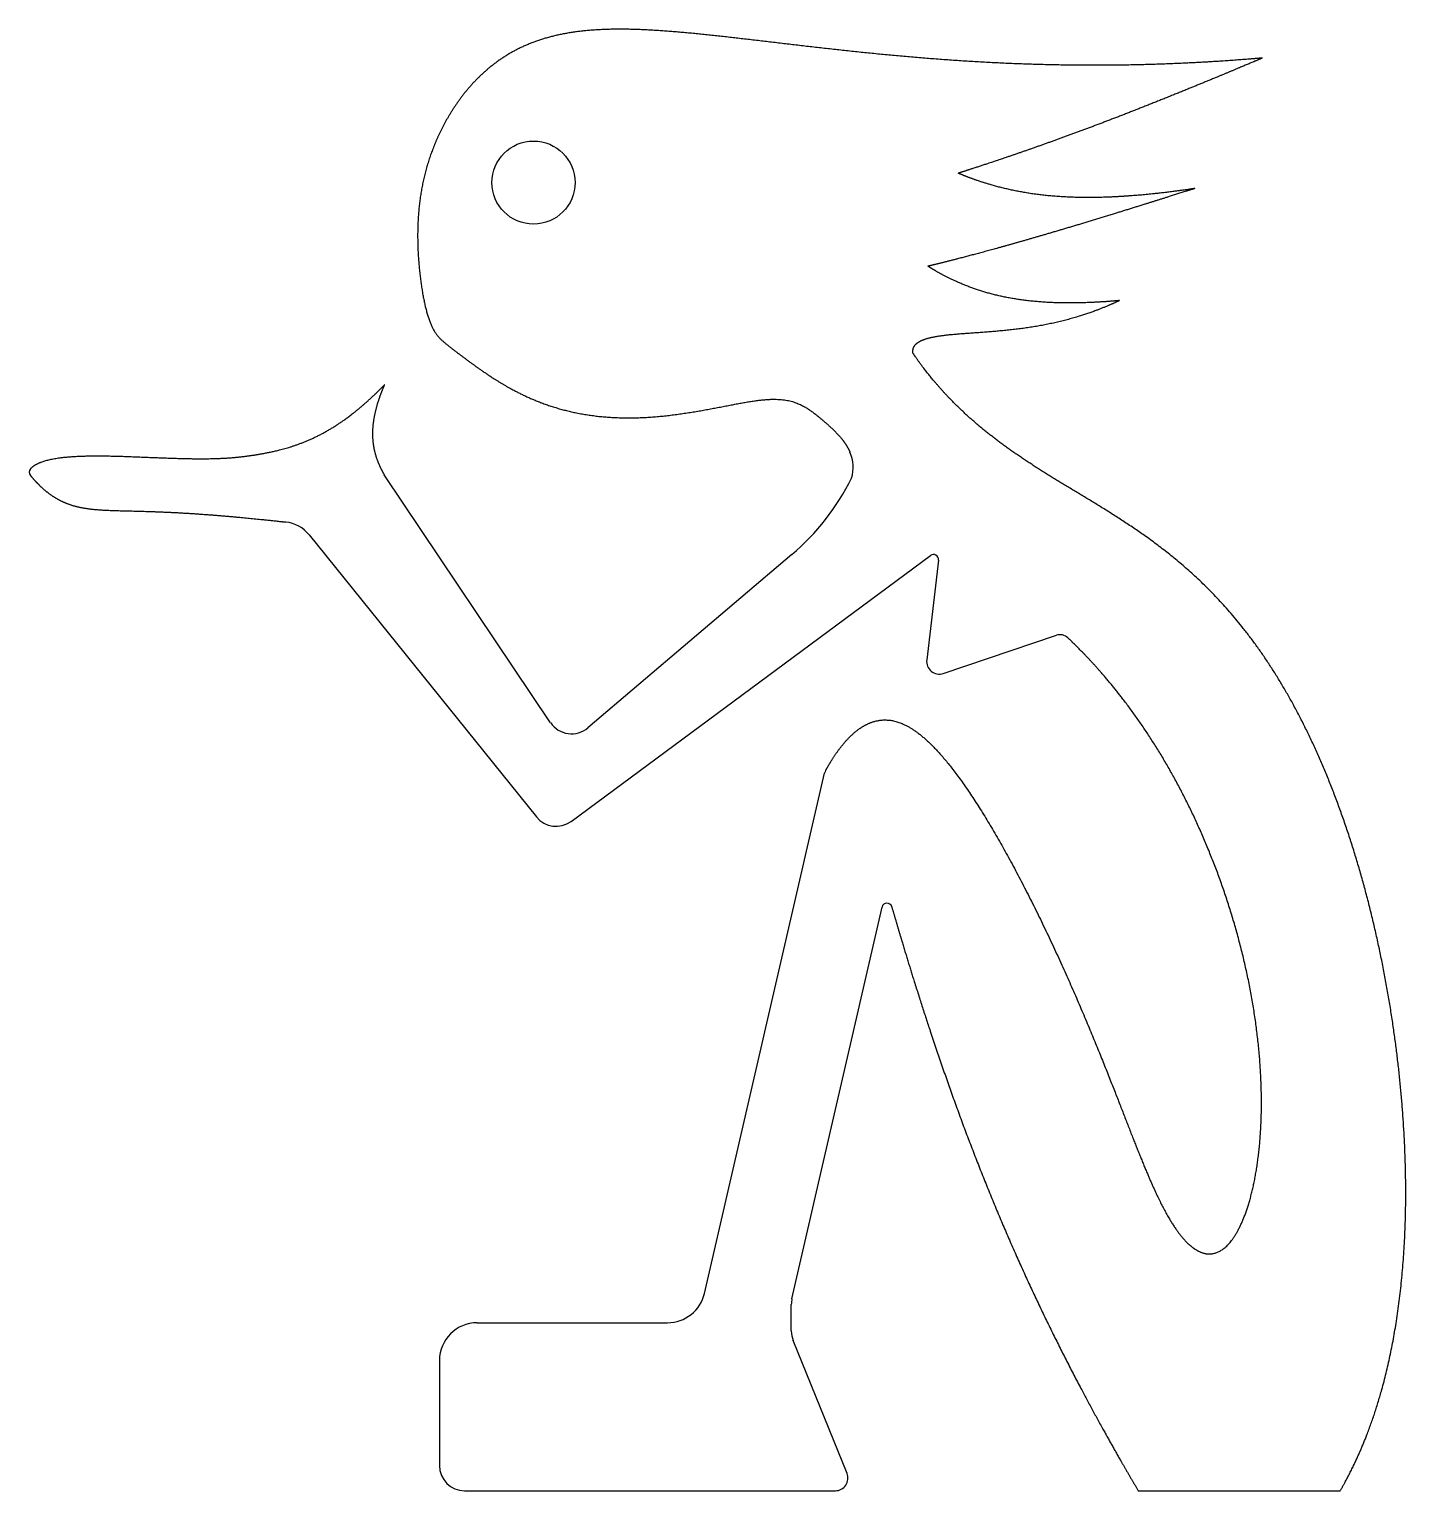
# Model space of a CAD drawing. Header units: millimetres. Extents: x -15.8 to 38.8, y -33.1 to 24.9.
import ezdxf

# ---------------------------------------------------------------- set-up
doc = ezdxf.new("R2010")
doc.units = ezdxf.units.MM
doc.layers.get('0').update_dxf_attribs({"linetype": 'CONTINUOUS'})

msp = doc.modelspace()

# ---------------------------------------------------------------- linework, layer by layer
for p, q in [((4.905, -2.649), (-1.7, 7.189)), ((-4.675, 4.803), (4.34, -6.389)), ((5.714, -6.566), (19.978, 3.991)), ((14.476, 4.022), (6.383, -2.854)), ((20.296, 3.807), (19.83, -0.16)), ((20.487, -0.692), (24.98, 0.82)), ((11.008, -25.305), (15.78, -4.652)), ((14.482, -25.519), (18.057, -9.967)), ((14.457, -26.796), (14.457, -25.743)), ((1.991, -26.467), (9.547, -26.467)), ((16.668, -32.451), (14.53, -27.172)), ((0.491, -27.967), (0.491, -32.138)), ((1.491, -33.138), (16.205, -33.138)), ((28.23, -33.138), (36.245, -33.138))]:
    msp.add_line(p, q)
msp.add_circle((4.224, 18.791), 1.65)
for centre, radius, start, end in [((15.409, 7.489), 1.5, -16.50675, 23.48121), ((-15.59, 7.295), 0.2, 139.41638, 219.3269), ((8.325, 11.262), 9.5, 310.35028, 333.76664), ((-5.765, 3.925), 1.4, 38.85073, 83.57139), ((20.097, 3.83), 0.2, -6.68818, 126.5047), ((25.123, 0.394), 0.45, 46.53301, 108.59787), ((20.327, -0.218), 0.5, 173.31182, 288.59787), ((5.736, -2.092), 1, 213.87589, 310.35028), ((16.17, -4.742), 0.4, 151.22021, 166.99119), ((5.119, -5.762), 1, 218.85073, 306.5047), ((18.252, -10.012), 0.2, 16.09643, 167.05497), ((9.547, -24.967), 1.5, 270, 346.99119), ((15.457, -25.743), 1, 167.05497, 180), ((1.991, -27.967), 1.5, 90, 180), ((15.457, -26.796), 1, 180, 202.05106), ((1.491, -32.138), 1, 180, 270), ((16.205, -32.638), 0.5, -90, 22.05106)]:
    msp.add_arc(centre, radius, start, end)
for points in [[(33.161, 23.736), (32.805, 23.705), (32.094, 23.648), (31.03, 23.574), (29.614, 23.5), (27.852, 23.448), (26.098, 23.437), (24.353, 23.466), (22.619, 23.532), (20.898, 23.634), (19.196, 23.767), (17.517, 23.926), (15.868, 24.104), (14.258, 24.292), (12.696, 24.48), (11.189, 24.653), (9.748, 24.794), (8.379, 24.883), (7.091, 24.896), (5.89, 24.806), (4.781, 24.587), (3.768, 24.221), (2.857, 23.7), (2.052, 23.029), (1.358, 22.237), (0.779, 21.358), (0.318, 20.426), (-0.025, 19.468), (-0.252, 18.491), (-0.372, 17.483), (-0.393, 16.437), (-0.327, 15.37), (-0.188, 14.335), (0.009, 13.459), (0.261, 12.839), (0.587, 12.5), (1.063, 12.148), (1.749, 11.622), (2.666, 10.968), (3.81, 10.305), (5.15, 9.779), (6.636, 9.473), (8.2, 9.403), (9.765, 9.536), (11.252, 9.797), (12.582, 10.076), (13.689, 10.25), (14.507, 10.164), (15.106, 9.858), (15.596, 9.453), (16.066, 9.05), (16.41, 8.714), (16.62, 8.422), (16.734, 8.202), (16.785, 8.086)], [(33.161, 23.736), (32.89, 23.621), (32.352, 23.394), (31.551, 23.059), (30.498, 22.624), (29.21, 22.102), (27.951, 21.603), (26.724, 21.13), (25.531, 20.685), (24.373, 20.267), (23.245, 19.874), (22.367, 19.579), (21.721, 19.367), (21.295, 19.23), (21.084, 19.163)], [(30.469, 18.555), (30.239, 18.521), (29.783, 18.455), (29.11, 18.369), (28.234, 18.278), (27.178, 18.208), (26.164, 18.184), (25.197, 18.213), (24.28, 18.297), (23.412, 18.436), (22.59, 18.628), (21.967, 18.819), (21.519, 18.983), (21.228, 19.101), (21.084, 19.163)], [(30.469, 18.555), (30.199, 18.47), (29.664, 18.3), (28.877, 18.052), (27.856, 17.733), (26.632, 17.356), (25.467, 17.003), (24.365, 16.677), (23.332, 16.379), (22.37, 16.111), (21.474, 15.87), (20.807, 15.698), (20.333, 15.58), (20.028, 15.506), (19.879, 15.471)], [(27.483, 14.108), (27.296, 14.091), (26.925, 14.06), (26.377, 14.026), (25.665, 14.003), (24.807, 14.015), (23.985, 14.073), (23.201, 14.18), (22.459, 14.339), (21.758, 14.55), (21.094, 14.81), (20.592, 15.053), (20.23, 15.255), (19.995, 15.397), (19.879, 15.471)], [(27.483, 14.108), (27.356, 14.048), (27.101, 13.931), (26.712, 13.766), (26.18, 13.569), (25.492, 13.36), (24.784, 13.189), (24.06, 13.054), (23.326, 12.954), (22.595, 12.883), (21.885, 12.831), (21.218, 12.787), (20.619, 12.737), (20.11, 12.667), (19.71, 12.569), (19.431, 12.434), (19.306, 12.295), (19.267, 12.173), (19.265, 12.084), (19.271, 12.037)], [(36.245, -33.138), (36.472, -32.747), (36.901, -31.934), (37.472, -30.627), (38.086, -28.707), (38.606, -26.013), (38.873, -23.038), (38.881, -19.812), (38.627, -16.392), (38.11, -12.872), (37.332, -9.378), (36.301, -6.044), (35.033, -3), (33.553, -0.348), (31.896, 1.85), (30.114, 3.6), (28.27, 4.982), (26.437, 6.119), (24.681, 7.147), (23.057, 8.192), (21.599, 9.329), (20.576, 10.342), (19.891, 11.165), (19.472, 11.742), (19.271, 12.037)], [(-15.742, 7.425), (-15.692, 7.484), (-15.566, 7.593), (-15.297, 7.734), (-14.772, 7.872), (-13.789, 7.954), (-12.498, 7.951), (-10.985, 7.882), (-9.595, 7.826), (-8.521, 7.821), (-7.735, 7.862), (-7.124, 7.934), (-6.529, 8.026), (-5.832, 8.165), (-4.99, 8.415), (-4.003, 8.861), (-3.121, 9.444), (-2.42, 10.04), (-1.938, 10.511), (-1.694, 10.765)], [(-1.694, 10.765), (-1.729, 10.683), (-1.797, 10.52), (-1.889, 10.279), (-1.994, 9.962), (-2.092, 9.576), (-2.154, 9.2), (-2.176, 8.836), (-2.158, 8.484), (-2.099, 8.144), (-2.002, 7.815), (-1.897, 7.56), (-1.804, 7.373), (-1.735, 7.25), (-1.7, 7.189)]]:
    msp.add_open_spline(points, degree=5)
for points, knots in [([(-15.745, 7.168), (-15.689, 7.1), (-15.56, 6.949), (-15.353, 6.73), (-15.063, 6.472), (-14.678, 6.214), (-14.252, 6.018), (-13.795, 5.89), (-13.294, 5.817), (-12.734, 5.781), (-12.1, 5.764), (-11.377, 5.749), (-10.56, 5.723), (-9.646, 5.678), (-8.637, 5.61), (-7.63, 5.526), (-6.787, 5.444), (-6.151, 5.376), (-5.753, 5.332), (-5.609, 5.316)], [0.0151954, 0.0151954, 0.0151954, 0.0151954, 0.0151954, 0.0151954, 0.0666667, 0.1333333, 0.2, 0.2666667, 0.3333333, 0.4, 0.4666667, 0.5333333, 0.6, 0.6666667, 0.7333333, 0.8, 0.8666667, 0.9333333, 0.9707359, 0.9707359, 0.9707359, 0.9707359, 0.9707359, 0.9707359]), ([(15.819, -4.549), (15.919, -4.367), (16.127, -4.014), (16.448, -3.543), (16.893, -3.043), (17.477, -2.639), (18.1, -2.473), (18.768, -2.579), (19.497, -2.996), (20.299, -3.753), (21.173, -4.855), (22.105, -6.27), (23.069, -7.939), (24.032, -9.786), (24.962, -11.727), (25.829, -13.676), (26.612, -15.553), (27.302, -17.297), (27.908, -18.87), (28.452, -20.254), (28.964, -21.44), (29.469, -22.419), (29.991, -23.172), (30.534, -23.662), (31.086, -23.83), (31.626, -23.625), (32.124, -23.033), (32.55, -22.087), (32.877, -20.844), (33.083, -19.372), (33.152, -17.741), (33.081, -16.005), (32.871, -14.213), (32.53, -12.406), (32.068, -10.617), (31.5, -8.874), (30.836, -7.195), (30.087, -5.597), (29.261, -4.09), (28.361, -2.681), (27.426, -1.419), (26.635, -0.495), (26.024, 0.147), (25.619, 0.544), (25.433, 0.72)], [0.0012744, 0.0012744, 0.0012744, 0.0012744, 0.0012744, 0.0012744, 0.025, 0.05, 0.075, 0.1, 0.125, 0.15, 0.175, 0.2, 0.225, 0.25, 0.275, 0.3, 0.325, 0.35, 0.375, 0.4, 0.425, 0.45, 0.475, 0.5, 0.525, 0.55, 0.575, 0.6, 0.625, 0.65, 0.675, 0.7, 0.725, 0.75, 0.775, 0.8, 0.825, 0.85, 0.875, 0.9, 0.925, 0.95, 0.975, 0.9956154, 0.9956154, 0.9956154, 0.9956154, 0.9956154, 0.9956154]), ([(18.444, -9.956), (18.555, -10.342), (18.823, -11.258), (19.257, -12.695), (19.871, -14.634), (20.689, -17.047), (21.606, -19.541), (22.575, -21.97), (23.602, -24.331), (24.683, -26.625), (25.816, -28.857), (26.76, -30.596), (27.487, -31.877), (27.981, -32.72), (28.23, -33.138)], [0.0278583, 0.0278583, 0.0278583, 0.0278583, 0.0278583, 0.0278583, 0.1, 0.2, 0.3, 0.4, 0.5, 0.6, 0.7, 0.8, 0.9, 1, 1, 1, 1, 1, 1])]:
    msp.add_open_spline(points, degree=5, knots=knots)

doc.saveas('drawing.dxf')
